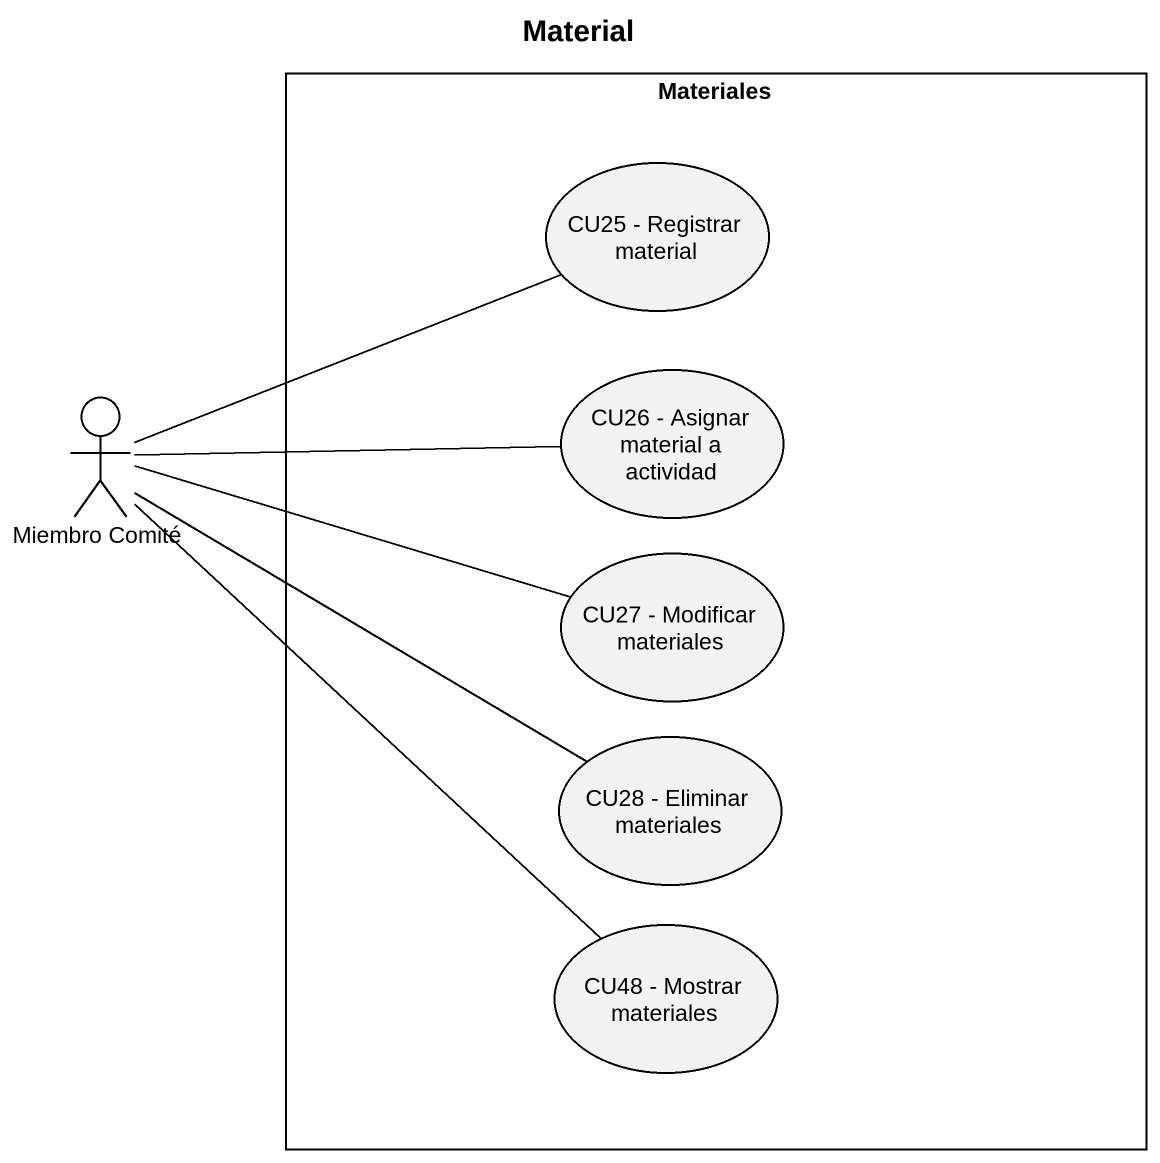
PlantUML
@startuml
title Material
rectangle Materiales {
  usecase "CU25 - Registrar material" as CU25_Registrar_material
  usecase "CU26 - Asignar material a actividad" as CU26_Asignar_material_a
  usecase "CU27 - Modificar materiales" as CU27_Modificar_materiales
  usecase "CU28 - Eliminar materiales" as CU28_Eliminar_materiales
  usecase "CU48 - Mostrar materiales" as CU48_Mostrar_materiales
}
actor "Miembro Comité" as Miembro_Comité
Miembro_Comité -right- CU25_Registrar_material
Miembro_Comité -right- CU26_Asignar_material_a
Miembro_Comité -right- CU27_Modificar_materiales
Miembro_Comité -right- CU28_Eliminar_materiales
Miembro_Comité -- CU48_Mostrar_materiales
@enduml
